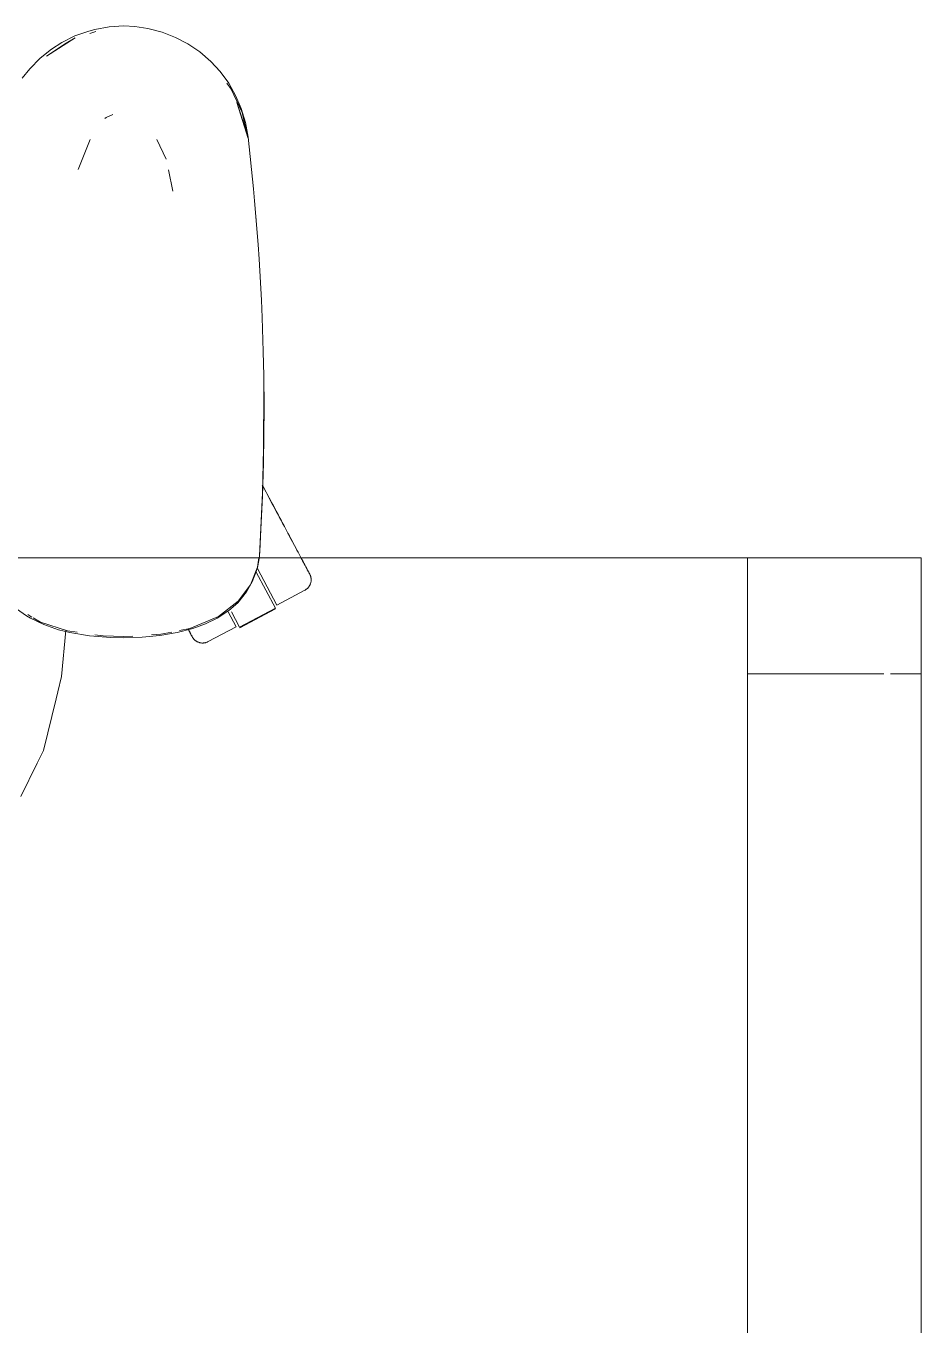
# Model space of a CAD drawing. Header units: millimetres. Extents: x 79795 to 317870, y -36033 to 97293.
# Drawn here: x 158229.9 to 158539.2, y 15755 to 16204.1 of the extents above; entities that cross this region are included whole.
import ezdxf

# ---------------------------------------------------------------- set-up
doc = ezdxf.new("R2010")
doc.units = ezdxf.units.MM
doc.header["$MEASUREMENT"] = 0
doc.layers.add('G-IMPT', color=8, linetype='CONTINUOUS', lineweight=9)
doc.layers.add('I-FURN', color=8, linetype='CONTINUOUS', lineweight=9)

msp = doc.modelspace()

# ---------------------------------------------------------------- linework, layer by layer
at = {"layer": 'G-IMPT'}
for p, q in [((158246.82, 16200.65), (158242.31, 16198.41)), ((158246.82, 16200.65), (158251.59, 16202.36)), ((158253.72, 16202.92), (158251.59, 16202.36)), ((158252.03, 16201.56), (158254.06, 16202.18)), ((158258.67, 16203.8), (158253.72, 16202.92)), ((158263.71, 16204.1), (158258.67, 16203.8)), ((158263.71, 16204.1), (158267.56, 16203.93)), ((158272.07, 16203.28), (158267.56, 16203.93)), ((158272.07, 16203.28), (158276.94, 16202.02)), ((158281.65, 16200.18), (158276.94, 16202.02)), ((158285.81, 16197.99), (158281.65, 16200.18)), ((158234.79, 16192.95), (158238.76, 16196.14)), ((158246.92, 16200), (158236.97, 16193.68)), ((158243.24, 16197.84), (158236.97, 16193.68)), ((158242.31, 16198.41), (158238.76, 16196.14)), ((158246.92, 16200), (158243.24, 16197.84)), ((158285.81, 16197.99), (158289.98, 16195.16)), ((158234.79, 16192.95), (158231.24, 16189.35)), ((158289.98, 16195.16), (158293.81, 16191.84)), ((158296.98, 16188.4), (158293.81, 16191.84)), ((158231.24, 16189.35), (158228.62, 16186.04)), ((158296.98, 16188.4), (158299.98, 16184.32)), ((158299.28, 16184.36), (158300.88, 16182.25)), ((158302.49, 16179.88), (158299.98, 16184.32)), ((158304.62, 16174.19), (158300.88, 16182.25)), ((158302.49, 16179.88), (158304.3, 16175.64)), ((158306.66, 16165.22), (158302.83, 16177.68)), ((158302.83, 16177.68), (158305.74, 16168.54)), ((158259.88, 16173.48), (158257.66, 16172.47)), ((158304.3, 16175.64), (158305.77, 16170.78)), ((158304.62, 16174.19), (158306.53, 16165.79)), ((158257.66, 16172.47), (158257.21, 16172.17)), ((158306.66, 16165.73), (158305.77, 16170.78)), ((158247.99, 16154.52), (158252.14, 16164.94)), ((158275.09, 16164.85), (158278.35, 16158.07)), ((158306.66, 16165.22), (158305.74, 16168.54)), ((158308.57, 16147.81), (158306.66, 16165.73)), ((158280.69, 16147.02), (158279.12, 16154.45)), ((158308.91, 16143.68), (158308.57, 16147.81)), ((158310.16, 16128.62), (158308.91, 16143.68)), ((158309.51, 16136.8), (158309.34, 16138.48)), ((158310.16, 16128.62), (158310.49, 16123.53)), ((158310.49, 16123.53), (158311.3, 16109.39)), ((158311.55, 16103.37), (158311.3, 16109.39)), ((158311.55, 16103.37), (158311.94, 16091.61)), ((158311.69, 16098.48), (158311.8, 16096.55)), ((158311.8, 16096.55), (158311.81, 16095.05)), ((158312.1, 16083.19), (158311.94, 16091.61)), ((158312.1, 16083.19), (158311.99, 16053.17)), ((158312.1, 16083.19), (158312.15, 16063.01)), ((158312.1, 16083.19), (158312.19, 16072.4)), ((158311.99, 16053.17), (158312.19, 16072.4)), ((158312.15, 16063.01), (158311.65, 16041.61)), ((158312.15, 16063.01), (158311.68, 16042.82)), ((158312.15, 16063.01), (158311.99, 16053.17)), ((158312.13, 16060.97), (158312.06, 16059.06)), ((158312.11, 16063.01), (158312.13, 16060.97)), ((158311.99, 16053.17), (158311.65, 16041.61)), ((158311.68, 16042.82), (158310.6, 16021.04)), ((158311.65, 16041.61), (158310.6, 16021.04)), ((158311.68, 16042.82), (158310.71, 16022.64)), ((158311.65, 16041.61), (158311.68, 16042.82)), ((158310.6, 16021.04), (158310.34, 16019.39)), ((158310.6, 16021.04), (158310.71, 16022.64)), ((158309.88, 16017.17), (158307.47, 16010.98)), ((158309.9, 16017), (158309.53, 16015.65)), ((158309.88, 16017.17), (158310.36, 16020.34)), ((158309.9, 16017), (158310.34, 16019.39)), ((158308.14, 16012.01), (158306.18, 16008.57)), ((158308.14, 16012.01), (158309.53, 16015.65)), ((158306.18, 16008.57), (158303.1, 16004.84)), ((158307.47, 16010.98), (158303.3, 16005.35)), ((158226.65, 16002.72), (158230.1, 16000.28)), ((158303.3, 16005.35), (158296.51, 16000.14)), ((158300.07, 16002.17), (158303.1, 16004.84)), ((158231.47, 15999.47), (158230.1, 16000.28)), ((158231.97, 15999.88), (158230.53, 16000.74)), ((158236.11, 15997.27), (158231.47, 15999.47)), ((158234.89, 15998.13), (158232.44, 15999.6)), ((158244.29, 15995.1), (158234.89, 15998.13)), ((158286.5, 15995.97), (158292.12, 15998.3)), ((158296.02, 15999.51), (158291.94, 15997.53)), ((158296.51, 16000.14), (158292.12, 15998.3)), ((158296.02, 15999.51), (158300.07, 16002.17)), ((158241.2, 15995.53), (158236.11, 15997.27)), ((158241.2, 15995.53), (158245.13, 15994.55)), ((158243.66, 15995.23), (158242.22, 15979.35)), ((158247.58, 15994.64), (158244.29, 15995.1)), ((158245.13, 15994.55), (158251.89, 15993.43)), ((158256.54, 15993.37), (158253.76, 15993.77)), ((158276.2, 15993.51), (158270.05, 15992.95)), ((158276.54, 15993.93), (158273.33, 15993.73)), ((158276.2, 15993.51), (158282.13, 15994.51)), ((158280.29, 15994.7), (158276.54, 15993.93)), ((158287.61, 15995.94), (158282.13, 15994.51)), ((158286.5, 15995.97), (158283.03, 15995.26)), ((158287.61, 15995.94), (158291.94, 15997.53)), ((158259.2, 15992.86), (158251.89, 15993.43)), ((158256.54, 15993.37), (158263.71, 15993.14)), ((158259.2, 15992.86), (158263.71, 15992.77)), ((158266.82, 15993.33), (158263.71, 15993.14)), ((158263.71, 15992.77), (158270.05, 15992.95)), ((158242.22, 15979.35), (158240.92, 15974.06)), ((158235.94, 15953.75), (158240.34, 15971.69)), ((158240.34, 15971.69), (158240.92, 15974.06)), ((158233.79, 15949.39), (158235.94, 15953.75)), ((158233.79, 15949.39), (158228.15, 15937.92))]:
    msp.add_line(p, q, dxfattribs=at)
at = {"layer": 'I-FURN'}
for p, q in [((158312.13, 16044.52), (158311.6, 16045.51)), ((158311.84, 16045.05), (158312.37, 16044.07)), ((158312.65, 16043.53), (158312.13, 16044.52)), ((158312.37, 16044.07), (158312.9, 16043.07)), ((158313.18, 16042.53), (158312.65, 16043.53)), ((158312.9, 16043.07), (158313.43, 16042.07)), ((158313.72, 16041.53), (158313.18, 16042.53)), ((158313.43, 16042.07), (158313.96, 16041.07)), ((158314.25, 16040.53), (158313.72, 16041.53)), ((158313.96, 16041.07), (158314.5, 16040.07)), ((158314.79, 16039.52), (158314.25, 16040.53)), ((158314.5, 16040.07), (158315.03, 16039.06)), ((158315.32, 16038.52), (158314.79, 16039.52)), ((158315.03, 16039.06), (158315.57, 16038.06)), ((158315.85, 16037.52), (158315.32, 16038.52)), ((158315.57, 16038.06), (158316.1, 16037.06)), ((158316.38, 16036.52), (158315.85, 16037.52)), ((158316.1, 16037.06), (158316.63, 16036.06)), ((158316.91, 16035.52), (158316.38, 16036.52)), ((158316.63, 16036.06), (158317.16, 16035.07)), ((158317.44, 16034.53), (158316.91, 16035.52)), ((158317.16, 16035.07), (158317.68, 16034.08)), ((158317.96, 16033.56), (158317.44, 16034.53)), ((158317.68, 16034.08), (158318.2, 16033.11)), ((158318.47, 16032.59), (158317.96, 16033.56)), ((158318.2, 16033.11), (158318.71, 16032.15)), ((158318.98, 16031.63), (158318.47, 16032.59)), ((158318.71, 16032.15), (158319.21, 16031.19)), ((158319.48, 16030.69), (158318.98, 16031.63)), ((158319.21, 16031.19), (158319.71, 16030.26)), ((158319.98, 16029.76), (158319.48, 16030.69)), ((158319.71, 16030.26), (158320.2, 16029.33)), ((158320.46, 16028.84), (158319.98, 16029.76)), ((158320.2, 16029.33), (158320.69, 16028.43)), ((158320.94, 16027.95), (158320.46, 16028.84)), ((158320.69, 16028.43), (158321.16, 16027.54)), ((158321.41, 16027.07), (158320.94, 16027.95)), ((158321.16, 16027.54), (158321.62, 16026.67)), ((158321.86, 16026.21), (158321.41, 16027.07)), ((158321.62, 16026.67), (158322.07, 16025.83)), ((158322.31, 16025.38), (158321.86, 16026.21)), ((158322.74, 16024.57), (158322.31, 16025.38)), ((158323.16, 16023.78), (158322.74, 16024.57)), ((158323.56, 16023.02), (158323.16, 16023.78)), ((158323.95, 16022.28), (158323.56, 16023.02)), ((158324.33, 16021.57), (158323.95, 16022.28)), ((158324.69, 16020.9), (158324.33, 16021.57)), ((158325.03, 16020.25), (158324.69, 16020.9)), ((158539.25, 16020.34), (156939.25, 16020.34)), ((156939.25, 16020.34), (158539.25, 16020.34)), ((158316.66, 16004.06), (158309.92, 16016.72)), ((158325.36, 16019.63), (158325.03, 16020.25)), ((158325.67, 16019.05), (158325.36, 16019.63)), ((158325.51, 16019.36), (158325.81, 16018.79)), ((158325.97, 16018.5), (158325.67, 16019.05)), ((158325.81, 16018.79), (158326.09, 16018.25)), ((158326.24, 16017.98), (158325.97, 16018.5)), ((158326.09, 16018.25), (158326.36, 16017.75)), ((158326.5, 16017.5), (158326.24, 16017.98)), ((158326.36, 16017.75), (158326.61, 16017.29)), ((158326.73, 16017.05), (158326.5, 16017.5)), ((158326.61, 16017.29), (158326.84, 16016.86)), ((158326.95, 16016.64), (158326.73, 16017.05)), ((158326.84, 16016.86), (158327.05, 16016.47)), ((158327.15, 16016.27), (158326.95, 16016.64)), ((158327.05, 16016.47), (158327.23, 16016.11)), ((158327.33, 16015.93), (158327.15, 16016.27)), ((158327.23, 16016.11), (158327.4, 16015.79)), ((158327.49, 16015.64), (158327.33, 16015.93)), ((158479.25, 16020.34), (158479.25, 15980.34)), ((158479.25, 15585.34), (158479.25, 16020.34)), ((158539.25, 16020.34), (158479.25, 16020.34)), ((158479.25, 16020.34), (158539.25, 16020.34)), ((158539.25, 16020.34), (158539.25, 15220.34)), ((158539.25, 15980.34), (158539.25, 16020.34)), ((158539.25, 15220.34), (158539.25, 16020.34)), ((158539.25, 16020.34), (158539.25, 15220.34)), ((158309.47, 16015.44), (158316.12, 16002.93)), ((158327.4, 16015.79), (158327.55, 16015.51)), ((158327.62, 16015.38), (158327.49, 16015.64)), ((158327.55, 16015.51), (158327.68, 16015.27)), ((158327.74, 16015.16), (158327.62, 16015.38)), ((158327.68, 16015.27), (158327.79, 16015.07)), ((158327.84, 16014.98), (158327.74, 16015.16)), ((158327.79, 16015.07), (158327.87, 16014.91)), ((158327.91, 16014.84), (158327.84, 16014.98)), ((158327.87, 16014.91), (158327.94, 16014.79)), ((158327.96, 16014.74), (158327.91, 16014.84)), ((158327.94, 16014.79), (158327.98, 16014.71)), ((158328, 16014.68), (158327.96, 16014.74)), ((158327.98, 16014.71), (158328, 16014.66)), ((158328.01, 16014.66), (158328, 16014.68)), ((158328, 16014.66), (158328.01, 16014.66)), ((158328.01, 16014.66), (158328.08, 16014.51)), ((158328.08, 16014.51), (158328.15, 16014.37)), ((158328.15, 16014.37), (158328.21, 16014.22)), ((158328.21, 16014.22), (158328.26, 16014.07)), ((158328.29, 16011.53), (158328.23, 16011.38)), ((158328.26, 16014.07), (158328.31, 16013.91)), ((158328.33, 16011.69), (158328.29, 16011.53)), ((158328.31, 16013.91), (158328.35, 16013.76)), ((158328.37, 16011.84), (158328.33, 16011.69)), ((158328.35, 16013.76), (158328.39, 16013.6)), ((158328.41, 16012), (158328.37, 16011.84)), ((158328.39, 16013.6), (158328.42, 16013.44)), ((158328.43, 16012.16), (158328.41, 16012)), ((158328.42, 16013.44), (158328.45, 16013.28)), ((158328.45, 16012.32), (158328.43, 16012.16)), ((158328.45, 16013.28), (158328.46, 16013.12)), ((158328.47, 16012.48), (158328.45, 16012.32)), ((158328.46, 16013.12), (158328.47, 16012.96)), ((158328.47, 16012.96), (158328.48, 16012.8)), ((158328.48, 16012.64), (158328.47, 16012.48)), ((158328.48, 16012.8), (158328.48, 16012.64)), ((158316.66, 16004.06), (158326.34, 16009.21)), ((158326.38, 16009.23), (158326.34, 16009.21)), ((158326.52, 16009.31), (158326.38, 16009.23)), ((158326.66, 16009.39), (158326.52, 16009.31)), ((158326.79, 16009.48), (158326.66, 16009.39)), ((158326.92, 16009.58), (158326.79, 16009.48)), ((158327.04, 16009.68), (158326.92, 16009.58)), ((158327.16, 16009.79), (158327.04, 16009.68)), ((158327.28, 16009.9), (158327.16, 16009.79)), ((158327.39, 16010.01), (158327.28, 16009.9)), ((158327.5, 16010.13), (158327.39, 16010.01)), ((158327.6, 16010.26), (158327.5, 16010.13)), ((158327.7, 16010.39), (158327.6, 16010.26)), ((158327.79, 16010.52), (158327.7, 16010.39)), ((158327.88, 16010.65), (158327.79, 16010.52)), ((158327.96, 16010.79), (158327.88, 16010.65)), ((158328.04, 16010.94), (158327.96, 16010.79)), ((158328.11, 16011.08), (158328.04, 16010.94)), ((158328.17, 16011.23), (158328.11, 16011.08)), ((158328.23, 16011.38), (158328.17, 16011.23)), ((158316.12, 16002.93), (158303.76, 15996.36)), ((158303.85, 15996.19), (158316.21, 16002.76)), ((158302.53, 15996.55), (158299.77, 16001.74)), ((158303.76, 15996.36), (158300.94, 16001.65)), ((158285.99, 15995.69), (158286.22, 15995.26)), ((158286.34, 15995.05), (158286.12, 15995.46)), ((158286.22, 15995.26), (158286.43, 15994.87)), ((158286.53, 15994.67), (158286.34, 15995.05)), ((158286.43, 15994.87), (158286.62, 15994.51)), ((158286.71, 15994.34), (158286.53, 15994.67)), ((158286.62, 15994.51), (158286.79, 15994.2)), ((158286.87, 15994.04), (158286.71, 15994.34)), ((158286.79, 15994.2), (158286.94, 15993.92)), ((158287.01, 15993.78), (158286.87, 15994.04)), ((158286.94, 15993.92), (158287.06, 15993.68)), ((158287.13, 15993.56), (158287.01, 15993.78)), ((158287.06, 15993.68), (158287.17, 15993.48)), ((158287.22, 15993.38), (158287.13, 15993.56)), ((158287.17, 15993.48), (158287.26, 15993.31)), ((158292.84, 15991.4), (158302.53, 15996.55)), ((158287.3, 15993.24), (158287.22, 15993.38)), ((158287.26, 15993.31), (158287.32, 15993.19)), ((158287.35, 15993.14), (158287.3, 15993.24)), ((158287.32, 15993.19), (158287.37, 15993.11)), ((158287.38, 15993.08), (158287.35, 15993.14)), ((158287.37, 15993.11), (158287.39, 15993.07)), ((158287.39, 15993.06), (158287.38, 15993.08)), ((158287.39, 15993.07), (158287.39, 15993.06)), ((158287.41, 15993.02), (158287.39, 15993.06)), ((158287.49, 15992.88), (158287.41, 15993.02)), ((158287.58, 15992.75), (158287.49, 15992.88)), ((158287.67, 15992.61), (158287.58, 15992.75)), ((158287.76, 15992.48), (158287.67, 15992.61)), ((158287.87, 15992.36), (158287.76, 15992.48)), ((158287.97, 15992.24), (158287.87, 15992.36)), ((158288.08, 15992.12), (158287.97, 15992.24)), ((158288.2, 15992.01), (158288.08, 15992.12)), ((158288.32, 15991.9), (158288.2, 15992.01)), ((158288.44, 15991.8), (158288.32, 15991.9)), ((158288.57, 15991.7), (158288.44, 15991.8)), ((158288.7, 15991.61), (158288.57, 15991.7)), ((158288.84, 15991.52), (158288.7, 15991.61)), ((158288.98, 15991.44), (158288.84, 15991.52)), ((158289.12, 15991.36), (158288.98, 15991.44)), ((158289.27, 15991.29), (158289.12, 15991.36)), ((158289.41, 15991.23), (158289.27, 15991.29)), ((158289.56, 15991.17), (158289.41, 15991.23)), ((158289.72, 15991.12), (158289.56, 15991.17)), ((158289.87, 15991.07), (158289.72, 15991.12)), ((158290.03, 15991.03), (158289.87, 15991.07)), ((158290.18, 15991), (158290.03, 15991.03)), ((158290.34, 15990.97), (158290.18, 15991)), ((158290.5, 15990.95), (158290.34, 15990.97)), ((158290.66, 15990.93), (158290.5, 15990.95)), ((158290.82, 15990.93), (158290.66, 15990.93)), ((158290.99, 15990.92), (158290.82, 15990.93)), ((158291.15, 15990.93), (158290.99, 15990.92)), ((158291.31, 15990.94), (158291.15, 15990.93)), ((158291.47, 15990.96), (158291.31, 15990.94)), ((158291.63, 15990.98), (158291.47, 15990.96)), ((158291.79, 15991.01), (158291.63, 15990.98)), ((158291.94, 15991.05), (158291.79, 15991.01)), ((158292.1, 15991.09), (158291.94, 15991.05)), ((158292.25, 15991.14), (158292.1, 15991.09)), ((158292.4, 15991.19), (158292.25, 15991.14)), ((158292.55, 15991.26), (158292.4, 15991.19)), ((158292.7, 15991.32), (158292.55, 15991.26)), ((158292.84, 15991.4), (158292.7, 15991.32)), ((158479.25, 15980.34), (158479.25, 15260.34)), ((158526.35, 15980.34), (158479.25, 15980.34)), ((158526.35, 15980.34), (158479.25, 15980.34)), ((158539.25, 15980.34), (158528.67, 15980.34)), ((158539.25, 15980.34), (158528.67, 15980.34)), ((158539.25, 15260.34), (158539.25, 15980.34))]:
    msp.add_line(p, q, dxfattribs=at)

doc.saveas('drawing.dxf')
